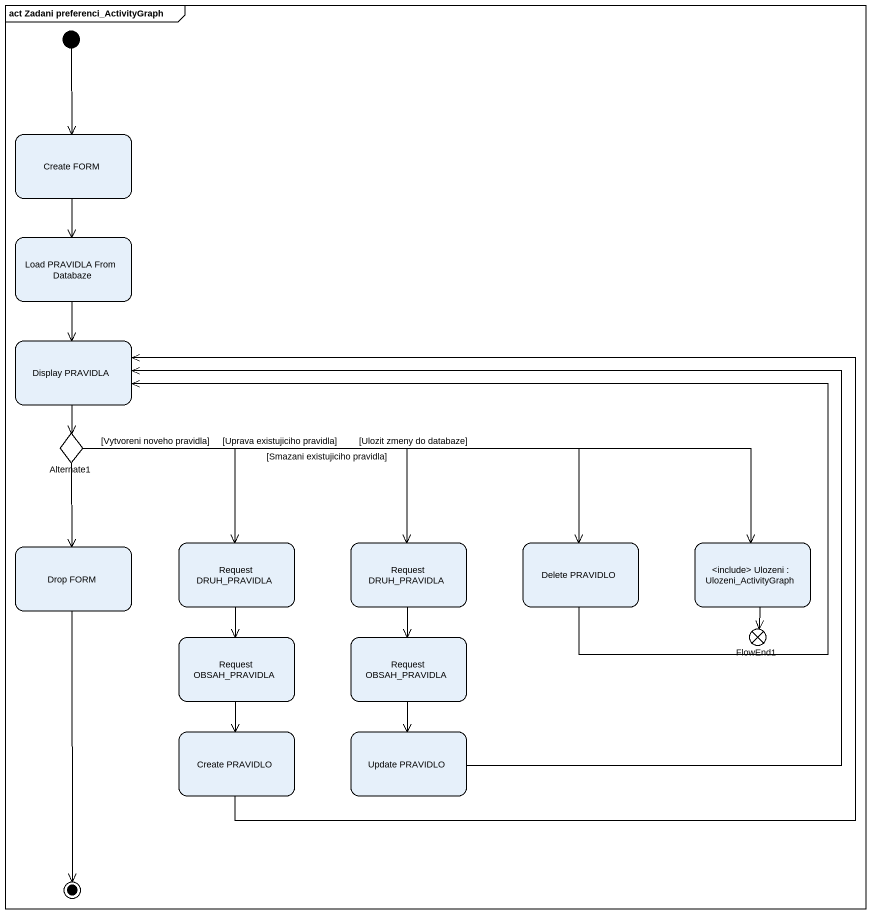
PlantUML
@startuml
mainframe act Zadani preferenci_ActivityGraph
hide empty description
state "Create FORM" as Create_FORM
state "Load PRAVIDLA From Databaze" as Load_PRAVIDLA_From_Databaze
state "Display PRAVIDLA" as Display_PRAVIDLA
state Alternate1 <<choice>>
state "Request DRUH_PRAVIDLA" as Request_DRUH_PRAVIDLA
state "Request DRUH_PRAVIDLA" as Request_DRUH_PRAVIDLA_2
state "Delete PRAVIDLO" as Delete_PRAVIDLO
state "<include> Ulozeni : Ulozeni_ActivityGraph" as include_Ulozeni
state "Drop FORM" as Drop_FORM
state "Request OBSAH_PRAVIDLA" as Request_OBSAH_PRAVIDLA
state "Request OBSAH_PRAVIDLA" as Request_OBSAH_PRAVIDLA_2
state FlowEnd1 <<end>>
state "Create PRAVIDLO" as Create_PRAVIDLO
state "Update PRAVIDLO" as Update_PRAVIDLO
[*] --> Create_FORM
Create_FORM --> Load_PRAVIDLA_From_Databaze
Load_PRAVIDLA_From_Databaze --> Display_PRAVIDLA
Display_PRAVIDLA --> Alternate1
Alternate1 --> Request_DRUH_PRAVIDLA : [Vytvoreni noveho pravidla]
Alternate1 -right-> Request_DRUH_PRAVIDLA_2 : [Uprava existujiciho pravidla]
Alternate1 -right-> Delete_PRAVIDLO : [Smazani existujiciho pravidla]
Alternate1 -right-> include_Ulozeni : [Ulozit zmeny do databaze]
Alternate1 --> Drop_FORM
Request_DRUH_PRAVIDLA --> Request_OBSAH_PRAVIDLA
Request_DRUH_PRAVIDLA_2 --> Request_OBSAH_PRAVIDLA_2
Delete_PRAVIDLO -left-> Display_PRAVIDLA
include_Ulozeni --> FlowEnd1
Request_OBSAH_PRAVIDLA --> Create_PRAVIDLO
Request_OBSAH_PRAVIDLA_2 --> Update_PRAVIDLO
Create_PRAVIDLO -up-> Display_PRAVIDLA
Update_PRAVIDLO -up-> Display_PRAVIDLA
Drop_FORM --> [*]
@enduml
